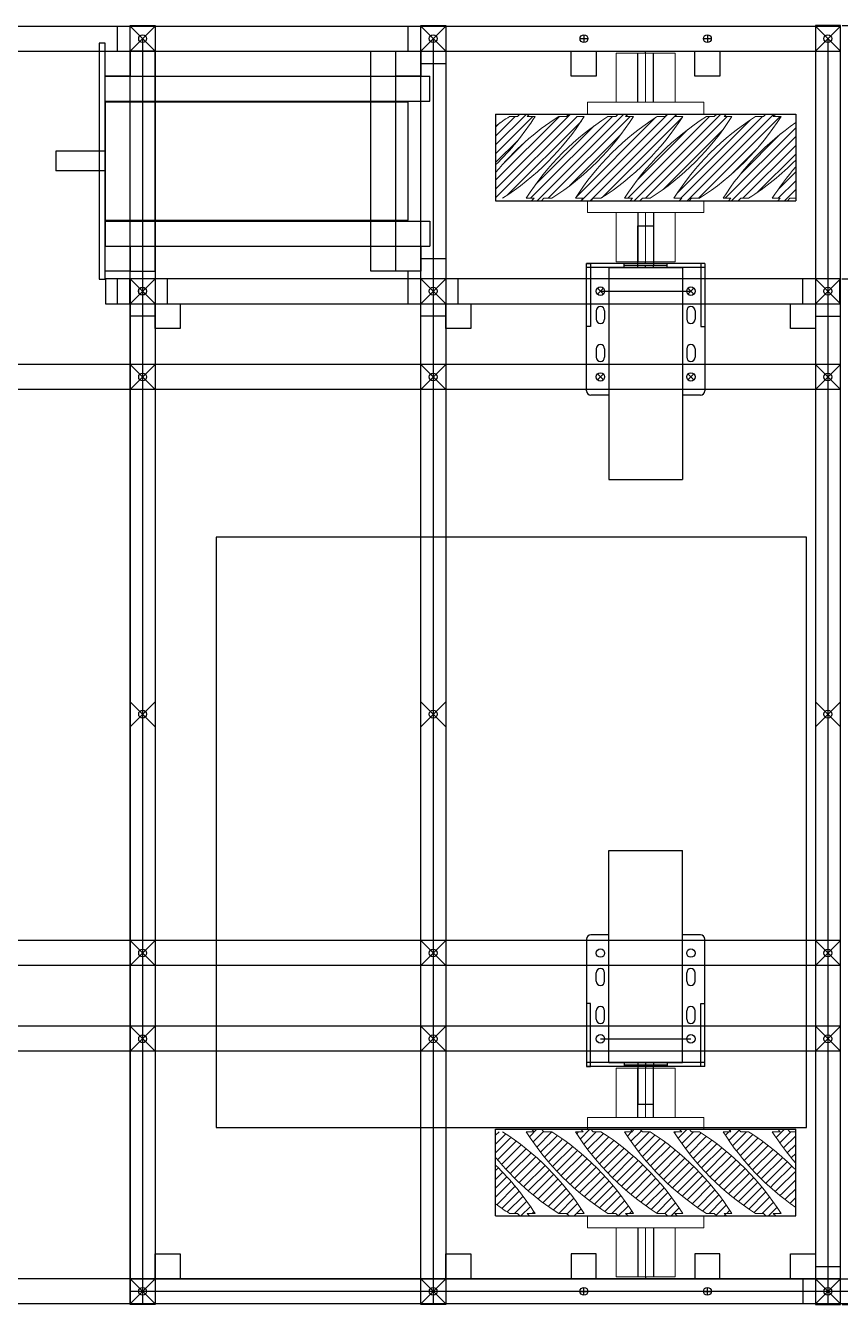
# Model space of a CAD drawing. Header units: millimetres. Extents: x -15418 to 43885, y -27590 to 23052.
# Drawn here: x 28879 to 29293, y -20755 to -20105 of the extents above; entities that cross this region are included whole.
import ezdxf

# ---------------------------------------------------------------- set-up
doc = ezdxf.new("R2010")
doc.units = ezdxf.units.MM
doc.header["$LTSCALE"] = 0.5
doc.layers.get('0').update_dxf_attribs({"lineweight": 5})
doc.layers.get('Defpoints').update_dxf_attribs({"color": 4})
for name, color, linetype in [('Layer1', 1, 'Continuous'), ('Layer2', 2, 'Continuous'), ('Layer3', 9, 'Continuous'), ('Layer4', 6, 'Continuous')]:
    doc.layers.add(name, color=color, linetype=linetype)
doc.layers.add('Layer5', color=51, linetype='Continuous', lineweight=5)
doc.dimstyles.new('ISO-25', dxfattribs={"dimtxt": 7, "dimasz": 3, "dimexe": 1, "dimexo": 1, "dimgap": 1, "dimtad": 1, "dimtoh": 1, "dimdec": 3, "dimdsep": 46, "dimtxsty": 'Standard', "dimcen": 2.5, "dimadec": 0, "dimazin": 0, "dimtfac": 1, "dimtdec": 3, "dimtmove": 0, "dimatfit": 3, "dimfxl": 1, "dimarcsym": 1})
pattern_1 = [(225, (54969.7947, -4340.5796), (2.24506403, -2.24506403), [])]
pattern_2 = [(225, (54969.7947, -4264.693), (2.24506403, -2.24506403), [])]

# ---------------------------------------------------------------- blocks, each defined once
blk = doc.blocks.new('*D391')
at = {"layer": 'Defpoints', "color": 0, "transparency": 16777216}
for p in [(29292.93, -20105.45), (29488.76, -20105.45), (29292.93, -20755.45)]:
    blk.add_point(p, dxfattribs=at)
at = {"layer": 'Layer2', "color": 0, "lineweight": -2, "transparency": 16777216}
for p, q in [((29293.93, -20105.45), (29489.76, -20105.45)), ((29488.76, -20752.45), (29488.76, -20108.45)), ((29293.93, -20755.45), (29489.76, -20755.45))]:
    blk.add_line(p, q, dxfattribs=at)
at = {"layer": 'Layer2', "color": 0, "transparency": 16777216}
for points in [[(29488.26, -20108.45), (29489.26, -20108.45), (29488.76, -20105.45)], [(29488.26, -20752.45), (29489.26, -20752.45), (29488.76, -20755.45)]]:
    blk.add_solid(points, dxfattribs=at)
at = {"layer": 'Layer2', "color": 0, "transparency": 16777216, "insert": (29484.26, -20430.45), "char_height": 7, "attachment_point": 5, "rotation": 90}
blk.add_mtext('650', dxfattribs=at)
blk = doc.blocks.new('*D392')
at = {"layer": 'Defpoints', "color": 0, "transparency": 16777216}
for p in [(29292.69, -20234.1), (29292.93, -20755.45), (29390.52, -20755.45)]:
    blk.add_point(p, dxfattribs=at)
at = {"layer": 'Layer2', "color": 0, "lineweight": -2, "transparency": 16777216}
for p, q in [((29293.69, -20234.1), (29391.52, -20234.1)), ((29390.52, -20237.1), (29390.52, -20752.45)), ((29293.93, -20755.45), (29391.52, -20755.45))]:
    blk.add_line(p, q, dxfattribs=at)
at = {"layer": 'Layer2', "color": 0, "transparency": 16777216}
for points in [[(29390.02, -20237.1), (29391.02, -20237.1), (29390.52, -20234.1)], [(29390.02, -20752.45), (29391.02, -20752.45), (29390.52, -20755.45)]]:
    blk.add_solid(points, dxfattribs=at)
at = {"layer": 'Layer2', "color": 0, "transparency": 16777216, "insert": (29386.02, -20494.78), "char_height": 7, "attachment_point": 5, "rotation": 90}
blk.add_mtext('521.35', dxfattribs=at)

msp = doc.modelspace()

# ---------------------------------------------------------------- hatches: boundary and pattern name
at = {"layer": 'Layer5', "transparency": 33554661}
h = msp.add_hatch(dxfattribs=at)
h.set_pattern_fill('ANSI31', color=256, angle=180)
h.set_pattern_definition(pattern_1)
edge = h.paths.add_edge_path()
edge.add_line((29160.1019, -20150.4527), (29155.1019, -20150.4527))
edge.add_line((29155.1019, -20150.4527), (29153.8619, -20151.6927))
edge.add_line((29153.8619, -20151.6927), (29149.8619, -20151.6927))
edge.add_arc((29223.0733, -20266.4241), 136.1, 122.5424058, 140.6485407)
edge.add_line((29117.8312, -20180.1264), (29117.8312, -20193.2127))
edge.add_line((29117.8312, -20193.2127), (29121.3419, -20193.2127))
edge.add_arc((29047.8735, -20078.2242), 136.455, -57.4246642, -32.5753358)
edge.add_line((29162.8619, -20151.6927), (29158.8619, -20151.6927))
edge.add_line((29158.8619, -20151.6927), (29160.1019, -20150.4527))
edge = h.paths.add_edge_path()
edge.add_line((29135.1019, -20150.4527), (29130.1019, -20150.4527))
edge.add_line((29130.1019, -20150.4527), (29128.8619, -20151.6927))
edge.add_line((29128.8619, -20151.6927), (29124.8619, -20151.6927))
edge.add_arc((29198.0733, -20266.4241), 136.1, 122.5424058, 126.1273887)
edge.add_line((29117.8312, -20156.4951), (29117.8312, -20176.2191))
edge.add_arc((29022.8735, -20078.2242), 136.455, -45.9017964, -32.5753358)
edge.add_line((29137.8619, -20151.6927), (29133.8619, -20151.6927))
edge.add_line((29133.8619, -20151.6927), (29135.1019, -20150.4527))
h = msp.add_hatch(dxfattribs=at)
h.set_pattern_fill('ANSI31', color=256, angle=180)
h.set_pattern_definition(pattern_1)
h.paths.add_polyline_path([(29270.2312, -20177.2799, 0.03656583), (29258.3419, -20193.2127), (29262.3419, -20193.2127), (29261.1019, -20194.4527), (29266.1019, -20194.4527), (29267.3419, -20193.2127), (29270.2312, -20193.2127)], flags=17)
edge = h.paths.add_edge_path()
edge.add_line((29136.1019, -20194.4527), (29141.1019, -20194.4527))
edge.add_line((29141.1019, -20194.4527), (29142.3419, -20193.2127))
edge.add_line((29142.3419, -20193.2127), (29146.3419, -20193.2127))
edge.add_arc((29072.8735, -20078.2242), 136.455, -57.4246642, -32.5753358)
edge.add_line((29187.8619, -20151.6927), (29183.8619, -20151.6927))
edge.add_line((29183.8619, -20151.6927), (29185.1019, -20150.4527))
edge.add_line((29185.1019, -20150.4527), (29180.1019, -20150.4527))
edge.add_line((29180.1019, -20150.4527), (29178.8619, -20151.6927))
edge.add_line((29178.8619, -20151.6927), (29174.8619, -20151.6927))
edge.add_arc((29248.0733, -20266.4241), 136.1, 122.5424058, 147.4575942)
edge.add_line((29133.3419, -20193.2127), (29137.3419, -20193.2127))
edge.add_line((29137.3419, -20193.2127), (29136.1019, -20194.4527))
edge = h.paths.add_edge_path()
edge.add_line((29211.1019, -20194.4527), (29216.1019, -20194.4527))
edge.add_line((29216.1019, -20194.4527), (29217.3419, -20193.2127))
edge.add_line((29217.3419, -20193.2127), (29221.3419, -20193.2127))
edge.add_arc((29147.8735, -20078.2242), 136.455, -57.4246642, -32.5753358)
edge.add_line((29262.8619, -20151.6927), (29258.8619, -20151.6927))
edge.add_line((29258.8619, -20151.6927), (29260.1019, -20150.4527))
edge.add_line((29260.1019, -20150.4527), (29255.1019, -20150.4527))
edge.add_line((29255.1019, -20150.4527), (29253.8619, -20151.6927))
edge.add_line((29253.8619, -20151.6927), (29249.8619, -20151.6927))
edge.add_arc((29323.0733, -20266.4241), 136.1, 122.5424058, 147.4575942)
edge.add_line((29208.3419, -20193.2127), (29212.3419, -20193.2127))
edge.add_line((29212.3419, -20193.2127), (29211.1019, -20194.4527))
edge = h.paths.add_edge_path()
edge.add_line((29236.1019, -20194.4527), (29241.1019, -20194.4527))
edge.add_line((29241.1019, -20194.4527), (29242.3419, -20193.2127))
edge.add_line((29242.3419, -20193.2127), (29246.3419, -20193.2127))
edge.add_arc((29172.8735, -20078.2242), 136.455, -57.4246642, -44.481355)
edge.add_line((29270.2312, -20173.8351), (29270.2312, -20154.7827))
edge.add_arc((29348.0733, -20266.4241), 136.1, 124.8862079, 147.4575942)
edge.add_line((29233.3419, -20193.2127), (29237.3419, -20193.2127))
edge.add_line((29237.3419, -20193.2127), (29236.1019, -20194.4527))
h = msp.add_hatch(dxfattribs=at)
h.set_pattern_fill('ANSI31', color=256, angle=180)
h.set_pattern_definition(pattern_1)
edge = h.paths.add_edge_path()
edge.add_line((29161.1019, -20194.4527), (29166.1019, -20194.4527))
edge.add_line((29166.1019, -20194.4527), (29167.3419, -20193.2127))
edge.add_line((29167.3419, -20193.2127), (29171.3419, -20193.2127))
edge.add_arc((29097.8735, -20078.2242), 136.455, -57.4246642, -32.5753358)
edge.add_line((29212.8619, -20151.6927), (29208.8619, -20151.6927))
edge.add_line((29208.8619, -20151.6927), (29210.1019, -20150.4527))
edge.add_line((29210.1019, -20150.4527), (29205.1019, -20150.4527))
edge.add_line((29205.1019, -20150.4527), (29203.8619, -20151.6927))
edge.add_line((29203.8619, -20151.6927), (29199.8619, -20151.6927))
edge.add_arc((29273.0733, -20266.4241), 136.1, 122.5424058, 147.4575942)
edge.add_line((29158.3419, -20193.2127), (29162.3419, -20193.2127))
edge.add_line((29162.3419, -20193.2127), (29161.1019, -20194.4527))
edge = h.paths.add_edge_path()
edge.add_line((29186.1019, -20194.4527), (29191.1019, -20194.4527))
edge.add_line((29191.1019, -20194.4527), (29192.3419, -20193.2127))
edge.add_line((29192.3419, -20193.2127), (29196.3419, -20193.2127))
edge.add_arc((29122.8735, -20078.2242), 136.455, -57.4246642, -32.5753358)
edge.add_line((29237.8619, -20151.6927), (29233.8619, -20151.6927))
edge.add_line((29233.8619, -20151.6927), (29235.1019, -20150.4527))
edge.add_line((29235.1019, -20150.4527), (29230.1019, -20150.4527))
edge.add_line((29230.1019, -20150.4527), (29228.8619, -20151.6927))
edge.add_line((29228.8619, -20151.6927), (29224.8619, -20151.6927))
edge.add_arc((29298.0733, -20266.4241), 136.1, 122.5424058, 147.4575942)
edge.add_line((29183.3419, -20193.2127), (29187.3419, -20193.2127))
edge.add_line((29187.3419, -20193.2127), (29186.1019, -20194.4527))
h = msp.add_hatch(dxfattribs=at)
h.set_pattern_fill('ANSI31', color=256, angle=180)
h.set_pattern_definition(pattern_2)
edge = h.paths.add_edge_path()
edge.add_line((29160.1019, -20710.4527), (29155.1019, -20710.4527))
edge.add_line((29155.1019, -20710.4527), (29153.8619, -20709.2127))
edge.add_line((29153.8619, -20709.2127), (29149.8619, -20709.2127))
edge.add_arc((29223.0733, -20594.4813), 136.1, 219.3514593, 237.4575942, ccw=False)
edge.add_line((29117.8312, -20680.779), (29117.8312, -20667.6927))
edge.add_line((29117.8312, -20667.6927), (29121.3419, -20667.6927))
edge.add_arc((29047.8735, -20782.6812), 136.455, 392.5753358, 417.4246642, ccw=False)
edge.add_line((29162.8619, -20709.2127), (29158.8619, -20709.2127))
edge.add_line((29158.8619, -20709.2127), (29160.1019, -20710.4527))
edge = h.paths.add_edge_path()
edge.add_line((29135.1019, -20710.4527), (29130.1019, -20710.4527))
edge.add_line((29130.1019, -20710.4527), (29128.8619, -20709.2127))
edge.add_line((29128.8619, -20709.2127), (29124.8619, -20709.2127))
edge.add_arc((29198.0733, -20594.4813), 136.1, 233.8726113, 237.4575942, ccw=False)
edge.add_line((29117.8312, -20704.4104), (29117.8312, -20684.6863))
edge.add_arc((29022.8735, -20782.6812), 136.455, 392.5753358, 405.9017964, ccw=False)
edge.add_line((29137.8619, -20709.2127), (29133.8619, -20709.2127))
edge.add_line((29133.8619, -20709.2127), (29135.1019, -20710.4527))
h = msp.add_hatch(dxfattribs=at)
h.set_pattern_fill('ANSI31', color=256, angle=180)
h.set_pattern_definition(pattern_2)
h.paths.add_polyline_path([(29270.2312, -20683.6255, -0.03656583), (29258.3419, -20667.6927), (29262.3419, -20667.6927), (29261.1019, -20666.4527), (29266.1019, -20666.4527), (29267.3419, -20667.6927), (29270.2312, -20667.6927)], flags=17)
edge = h.paths.add_edge_path()
edge.add_line((29136.1019, -20666.4527), (29141.1019, -20666.4527))
edge.add_line((29141.1019, -20666.4527), (29142.3419, -20667.6927))
edge.add_line((29142.3419, -20667.6927), (29146.3419, -20667.6927))
edge.add_arc((29072.8735, -20782.6812), 136.455, 392.5753358, 417.4246642, ccw=False)
edge.add_line((29187.8619, -20709.2127), (29183.8619, -20709.2127))
edge.add_line((29183.8619, -20709.2127), (29185.1019, -20710.4527))
edge.add_line((29185.1019, -20710.4527), (29180.1019, -20710.4527))
edge.add_line((29180.1019, -20710.4527), (29178.8619, -20709.2127))
edge.add_line((29178.8619, -20709.2127), (29174.8619, -20709.2127))
edge.add_arc((29248.0733, -20594.4813), 136.1, 212.5424058, 237.4575942, ccw=False)
edge.add_line((29133.3419, -20667.6927), (29137.3419, -20667.6927))
edge.add_line((29137.3419, -20667.6927), (29136.1019, -20666.4527))
edge = h.paths.add_edge_path()
edge.add_line((29211.1019, -20666.4527), (29216.1019, -20666.4527))
edge.add_line((29216.1019, -20666.4527), (29217.3419, -20667.6927))
edge.add_line((29217.3419, -20667.6927), (29221.3419, -20667.6927))
edge.add_arc((29147.8735, -20782.6812), 136.455, 392.5753358, 417.4246642, ccw=False)
edge.add_line((29262.8619, -20709.2127), (29258.8619, -20709.2127))
edge.add_line((29258.8619, -20709.2127), (29260.1019, -20710.4527))
edge.add_line((29260.1019, -20710.4527), (29255.1019, -20710.4527))
edge.add_line((29255.1019, -20710.4527), (29253.8619, -20709.2127))
edge.add_line((29253.8619, -20709.2127), (29249.8619, -20709.2127))
edge.add_arc((29323.0733, -20594.4813), 136.1, 212.5424058, 237.4575942, ccw=False)
edge.add_line((29208.3419, -20667.6927), (29212.3419, -20667.6927))
edge.add_line((29212.3419, -20667.6927), (29211.1019, -20666.4527))
edge = h.paths.add_edge_path()
edge.add_line((29236.1019, -20666.4527), (29241.1019, -20666.4527))
edge.add_line((29241.1019, -20666.4527), (29242.3419, -20667.6927))
edge.add_line((29242.3419, -20667.6927), (29246.3419, -20667.6927))
edge.add_arc((29172.8735, -20782.6812), 136.455, 404.481355, 417.4246642, ccw=False)
edge.add_line((29270.2312, -20687.0703), (29270.2312, -20706.1227))
edge.add_arc((29348.0733, -20594.4813), 136.1, 212.5424058, 235.1137921, ccw=False)
edge.add_line((29233.3419, -20667.6927), (29237.3419, -20667.6927))
edge.add_line((29237.3419, -20667.6927), (29236.1019, -20666.4527))
h = msp.add_hatch(dxfattribs=at)
h.set_pattern_fill('ANSI31', color=256, angle=180)
h.set_pattern_definition(pattern_2)
edge = h.paths.add_edge_path()
edge.add_line((29161.1019, -20666.4527), (29166.1019, -20666.4527))
edge.add_line((29166.1019, -20666.4527), (29167.3419, -20667.6927))
edge.add_line((29167.3419, -20667.6927), (29171.3419, -20667.6927))
edge.add_arc((29097.8735, -20782.6812), 136.455, 392.5753358, 417.4246642, ccw=False)
edge.add_line((29212.8619, -20709.2127), (29208.8619, -20709.2127))
edge.add_line((29208.8619, -20709.2127), (29210.1019, -20710.4527))
edge.add_line((29210.1019, -20710.4527), (29205.1019, -20710.4527))
edge.add_line((29205.1019, -20710.4527), (29203.8619, -20709.2127))
edge.add_line((29203.8619, -20709.2127), (29199.8619, -20709.2127))
edge.add_arc((29273.0733, -20594.4813), 136.1, 212.5424058, 237.4575942, ccw=False)
edge.add_line((29158.3419, -20667.6927), (29162.3419, -20667.6927))
edge.add_line((29162.3419, -20667.6927), (29161.1019, -20666.4527))
edge = h.paths.add_edge_path()
edge.add_line((29186.1019, -20666.4527), (29191.1019, -20666.4527))
edge.add_line((29191.1019, -20666.4527), (29192.3419, -20667.6927))
edge.add_line((29192.3419, -20667.6927), (29196.3419, -20667.6927))
edge.add_arc((29122.8735, -20782.6812), 136.455, 392.5753358, 417.4246642, ccw=False)
edge.add_line((29237.8619, -20709.2127), (29233.8619, -20709.2127))
edge.add_line((29233.8619, -20709.2127), (29235.1019, -20710.4527))
edge.add_line((29235.1019, -20710.4527), (29230.1019, -20710.4527))
edge.add_line((29230.1019, -20710.4527), (29228.8619, -20709.2127))
edge.add_line((29228.8619, -20709.2127), (29224.8619, -20709.2127))
edge.add_arc((29298.0733, -20594.4813), 136.1, 212.5424058, 237.4575942, ccw=False)
edge.add_line((29183.3419, -20667.6927), (29187.3419, -20667.6927))
edge.add_line((29187.3419, -20667.6927), (29186.1019, -20666.4527))

# ---------------------------------------------------------------- linework, layer by layer
at = {"transparency": 33554661}
for p, q in [((29179.0312, -20119.4527), (29209.0312, -20119.4527)), ((29179.0312, -20144.4527), (29179.0312, -20119.4527)), ((29194.0312, -20144.4527), (29194.0312, -20119.4527)), ((29209.0312, -20144.4527), (29209.0312, -20119.4527)), ((29164.5312, -20150.4527), (29164.5312, -20144.4527)), ((29164.5312, -20144.4527), (29223.5312, -20144.4527)), ((29223.5312, -20144.4527), (29223.5312, -20150.4527)), ((29223.5312, -20150.4527), (29164.5312, -20150.4527)), ((29164.5312, -20194.4527), (29223.5312, -20194.4527)), ((29164.5312, -20200.4527), (29164.5312, -20194.4527)), ((29223.5312, -20194.4527), (29223.5312, -20200.4527)), ((29223.5312, -20200.4527), (29164.5312, -20200.4527)), ((29179.0312, -20200.4527), (29179.0312, -20225.4527)), ((29194.0312, -20200.4527), (29194.0312, -20225.4527)), ((29209.0312, -20200.4527), (29209.0312, -20225.4527)), ((29209.0312, -20225.4527), (29179.0312, -20225.4527)), ((29209.0312, -20635.4527), (29179.0312, -20635.4527)), ((29179.0312, -20660.4527), (29179.0312, -20635.4527)), ((29194.0312, -20660.4527), (29194.0312, -20635.4527)), ((29209.0312, -20660.4527), (29209.0312, -20635.4527)), ((29223.5312, -20660.4527), (29164.5312, -20660.4527)), ((29164.5312, -20660.4527), (29164.5312, -20666.4527)), ((29223.5312, -20666.4527), (29223.5312, -20660.4527)), ((29164.5312, -20666.4527), (29223.5312, -20666.4527)), ((29223.5312, -20710.4527), (29164.5312, -20710.4527)), ((29164.5312, -20710.4527), (29164.5312, -20716.4527)), ((29223.5312, -20716.4527), (29223.5312, -20710.4527)), ((29164.5312, -20716.4527), (29223.5312, -20716.4527)), ((29179.0312, -20716.4527), (29179.0312, -20741.4527)), ((29194.0312, -20716.4527), (29194.0312, -20741.4527)), ((29209.0312, -20716.4527), (29209.0312, -20741.4527)), ((29179.0312, -20741.4527), (29209.0312, -20741.4527))]:
    msp.add_line(p, q, dxfattribs=at)
at = {"layer": 'Defpoints', "transparency": 33554661}
for p, q in [((29164.0312, -20291.1627), (29164.0312, -20226.4527)), ((29224.0312, -20226.4527), (29164.0312, -20226.4527)), ((29164.0312, -20226.4527), (29166.0312, -20226.4527)), ((29166.0312, -20226.4527), (29166.0312, -20258.4527)), ((29183.0312, -20228.4527), (29183.0312, -20226.4527)), ((29205.0312, -20228.4527), (29205.0312, -20226.4527)), ((29224.0312, -20226.4527), (29222.0312, -20226.4527)), ((29222.0312, -20226.4527), (29222.0312, -20258.4527)), ((29224.0312, -20226.4527), (29224.0312, -20291.1627)), ((29224.0312, -20228.4527), (29164.0312, -20228.4527)), ((29168.8812, -20250.4527), (29168.8812, -20254.7527)), ((29173.1812, -20250.4527), (29173.1812, -20254.7527)), ((29214.8812, -20250.4527), (29214.8812, -20254.7527)), ((29219.1812, -20250.4527), (29219.1812, -20254.7527)), ((29166.0312, -20258.4527), (29164.0312, -20258.4527)), ((29222.0312, -20258.4527), (29224.0312, -20258.4527)), ((29168.8812, -20269.7527), (29168.8812, -20274.0527)), ((29173.1812, -20269.7527), (29173.1812, -20274.0527)), ((29214.8812, -20269.7527), (29214.8812, -20274.0527)), ((29219.1812, -20269.7527), (29219.1812, -20274.0527)), ((29175.3812, -20293.3127), (29166.1812, -20293.3127)), ((29221.8812, -20293.3127), (29212.6812, -20293.3127)), ((29164.0312, -20569.7427), (29164.0312, -20634.4527)), ((29175.3812, -20567.5927), (29166.1812, -20567.5927)), ((29221.8812, -20567.5927), (29212.6812, -20567.5927)), ((29224.0312, -20634.4527), (29224.0312, -20569.7427)), ((29168.8812, -20591.1527), (29168.8812, -20586.8527)), ((29173.1812, -20591.1527), (29173.1812, -20586.8527)), ((29214.8812, -20591.1527), (29214.8812, -20586.8527)), ((29219.1812, -20591.1527), (29219.1812, -20586.8527)), ((29166.0312, -20602.4527), (29164.0312, -20602.4527)), ((29166.0312, -20634.4527), (29166.0312, -20602.4527)), ((29222.0312, -20634.4527), (29222.0312, -20602.4527)), ((29222.0312, -20602.4527), (29224.0312, -20602.4527)), ((29168.8812, -20610.4527), (29168.8812, -20606.1527)), ((29173.1812, -20610.4527), (29173.1812, -20606.1527)), ((29214.8812, -20610.4527), (29214.8812, -20606.1527)), ((29219.1812, -20610.4527), (29219.1812, -20606.1527)), ((29224.0312, -20632.4527), (29164.0312, -20632.4527)), ((29224.0312, -20634.4527), (29164.0312, -20634.4527)), ((29164.0312, -20634.4527), (29166.0312, -20634.4527)), ((29183.0312, -20632.4527), (29183.0312, -20634.4527)), ((29205.0312, -20632.4527), (29205.0312, -20634.4527)), ((29224.0312, -20634.4527), (29222.0312, -20634.4527))]:
    msp.add_line(p, q, dxfattribs=at)
for centre in [(29171.0312, -20240.4527), (29171.0312, -20240.4527), (29217.0312, -20240.4527), (29217.0312, -20240.4527), (29171.0312, -20284.0527), (29171.0312, -20284.0527), (29217.0312, -20284.0527), (29217.0312, -20284.0527), (29171.0312, -20576.8527), (29171.0312, -20576.8527), (29217.0312, -20576.8527), (29217.0312, -20576.8527), (29171.0312, -20620.4527), (29171.0312, -20620.4527), (29217.0312, -20620.4527), (29217.0312, -20620.4527)]:
    msp.add_circle(centre, 2.15, dxfattribs=at)
for centre, start, end in [((29171.0312, -20250.4527), 0, 180), ((29217.0312, -20250.4527), 0, 180), ((29171.0312, -20254.7527), 180, 0), ((29217.0312, -20254.7527), 180, 0), ((29171.0312, -20269.7527), 0, 180), ((29217.0312, -20269.7527), 0, 180), ((29171.0312, -20274.0527), 180, 0), ((29217.0312, -20274.0527), 180, 0), ((29166.1812, -20291.1627), 180, 270), ((29221.8812, -20291.1627), 270, 0), ((29166.1812, -20569.7427), 90, 180), ((29221.8812, -20569.7427), 0, 90), ((29171.0312, -20586.8527), 0, 180), ((29217.0312, -20586.8527), 0, 180), ((29171.0312, -20591.1527), 180, 0), ((29217.0312, -20591.1527), 180, 0), ((29171.0312, -20606.1527), 0, 180), ((29217.0312, -20606.1527), 0, 180), ((29171.0312, -20610.4527), 180, 0), ((29217.0312, -20610.4527), 180, 0)]:
    msp.add_arc(centre, 2.15, start, end, dxfattribs=at)
at = {"layer": 'Layer1', "transparency": 33554661}
for p, q in [((28919.4435, -20114.3527), (28916.4435, -20114.3527)), ((28916.4435, -20114.3527), (28916.4435, -20234.3527)), ((28919.4435, -20234.3527), (28919.4435, -20114.3527)), ((28919.4435, -20131.1527), (28919.4435, -20118.4527)), ((28919.4435, -20118.4527), (28932.1435, -20118.4527)), ((28932.1435, -20118.4527), (28932.1435, -20131.1527)), ((29067.0435, -20131.1527), (29067.0435, -20118.4527)), ((29079.7435, -20118.4527), (29079.7435, -20131.1527)), ((28932.1435, -20131.1527), (28919.4435, -20131.1527)), ((29079.7435, -20131.1527), (29067.0435, -20131.1527)), ((29190.0312, -20227.1527), (29190.0312, -20207.1527)), ((29190.0312, -20207.1527), (29198.0312, -20207.1527)), ((29198.0312, -20207.1527), (29198.0312, -20227.1527)), ((28919.4435, -20230.2527), (28919.4435, -20217.5527)), ((28919.4435, -20217.5527), (28932.1435, -20217.5527)), ((28932.1435, -20217.5527), (28932.1435, -20230.2527)), ((29067.0435, -20230.2527), (29067.0435, -20217.5527)), ((29067.0435, -20217.5527), (29079.7435, -20217.5527)), ((29079.7435, -20217.5527), (29079.7435, -20230.2527)), ((29183.0312, -20228.4527), (29183.0312, -20227.1527)), ((29183.0312, -20227.1527), (29205.0312, -20227.1527)), ((29190.0312, -20228.4527), (29190.0312, -20227.1527)), ((29194.0312, -20228.4527), (29194.0312, -20227.1527)), ((29198.0312, -20228.4527), (29198.0312, -20227.1527)), ((29205.0312, -20228.4527), (29205.0312, -20227.1527)), ((28916.4435, -20234.3527), (28919.4435, -20234.3527)), ((28932.1435, -20230.2527), (28919.4435, -20230.2527)), ((28932.1435, -20234.1027), (28932.1435, -20755.4527)), ((28938.4935, -20234.1027), (28938.4935, -20755.4527)), ((28944.8435, -20234.1027), (28944.8435, -20755.4527)), ((29079.7435, -20230.2527), (29067.0435, -20230.2527)), ((29175.3812, -20228.4527), (29212.6812, -20228.4527)), ((29175.3812, -20228.4527), (29175.3812, -20336.2527)), ((29212.6812, -20228.4527), (29212.6812, -20336.2527)), ((29171.0312, -20240.4527), (29217.0312, -20240.4527)), ((29175.3812, -20336.2527), (29212.6812, -20336.2527)), ((28975.7935, -20365.4527), (28975.7935, -20665.4527)), ((29275.7935, -20365.4527), (28975.7935, -20365.4527)), ((29275.7935, -20665.4527), (29275.7935, -20365.4527)), ((29175.3812, -20524.6527), (29212.6812, -20524.6527)), ((29175.3812, -20632.4527), (29175.3812, -20524.6527)), ((29212.6812, -20632.4527), (29212.6812, -20524.6527)), ((29171.0312, -20620.4527), (29217.0312, -20620.4527)), ((29175.3812, -20632.4527), (29212.6812, -20632.4527)), ((29183.0312, -20632.4527), (29183.0312, -20633.7527)), ((29183.0312, -20633.7527), (29205.0312, -20633.7527)), ((29190.0312, -20632.4527), (29190.0312, -20633.7527)), ((29190.0312, -20633.7527), (29190.0312, -20653.7527)), ((29194.0312, -20632.4527), (29194.0312, -20633.7527)), ((29198.0312, -20632.4527), (29198.0312, -20633.7527)), ((29198.0312, -20653.7527), (29198.0312, -20633.7527)), ((29205.0312, -20632.4527), (29205.0312, -20633.7527)), ((29190.0312, -20653.7527), (29198.0312, -20653.7527)), ((28975.7935, -20665.4527), (29275.7935, -20665.4527)), ((28932.1435, -20742.4527), (29482.1435, -20742.4527)), ((29482.1435, -20748.8027), (28932.1435, -20748.8027)), ((29482.1435, -20755.1527), (28932.1435, -20755.1527))]:
    msp.add_line(p, q, dxfattribs=at)
at = {"layer": 'Layer2', "transparency": 33554661}
for p, q in [((28492.9312, -20105.7527), (29292.9312, -20105.7527)), ((28925.7935, -20118.4527), (28925.7935, -20105.7527)), ((28932.1435, -20755.4527), (28932.1435, -20105.4527)), ((28932.1435, -20105.4527), (28944.8435, -20105.4527)), ((28944.8435, -20105.4527), (28944.8435, -20755.4527)), ((29073.3935, -20118.4527), (29073.3935, -20105.7527)), ((29079.7435, -20105.4527), (29092.4435, -20105.4527)), ((29079.7435, -20755.4527), (29079.7435, -20105.4527)), ((29092.4435, -20105.4527), (29092.4435, -20755.4527)), ((29162.6812, -20110.1027), (29162.6812, -20114.1027)), ((29225.3812, -20110.1027), (29225.3812, -20114.1027)), ((29280.2312, -20105.4527), (29280.2312, -20755.4527)), ((29292.9312, -20105.4527), (29280.2312, -20105.4527)), ((29292.9312, -20755.4527), (29292.9312, -20105.4527)), ((28938.4935, -20112.1027), (28938.4935, -20755.4527)), ((29086.0935, -20112.1027), (29086.0935, -20755.4527)), ((29160.6812, -20112.1027), (29164.6812, -20112.1027)), ((29223.3812, -20112.1027), (29227.3812, -20112.1027)), ((29286.5812, -20112.1027), (29286.5812, -20755.4527)), ((28492.9312, -20118.4527), (29292.9312, -20118.4527)), ((29067.0435, -20118.4527), (29079.7435, -20118.4527)), ((29156.2572, -20131.1527), (29156.2572, -20118.4527)), ((29156.2572, -20118.4527), (29168.9572, -20118.4527)), ((29156.2572, -20131.1527), (29156.2572, -20118.4527)), ((29156.2572, -20118.4527), (29168.9572, -20118.4527)), ((29168.9572, -20118.4527), (29168.9572, -20131.1527)), ((29168.9572, -20118.4527), (29168.9572, -20131.1527)), ((29190.0312, -20144.4527), (29190.0312, -20119.4527)), ((29198.0312, -20144.4527), (29198.0312, -20119.4527)), ((29219.0312, -20131.1527), (29219.0312, -20118.4527)), ((29219.0312, -20118.4527), (29231.7312, -20118.4527)), ((29219.0312, -20131.1527), (29219.0312, -20118.4527)), ((29219.0312, -20118.4527), (29231.7312, -20118.4527)), ((29231.7312, -20118.4527), (29231.7312, -20131.1527)), ((29231.7312, -20118.4527), (29231.7312, -20131.1527)), ((29079.7435, -20124.8027), (29092.4435, -20124.8027)), ((29168.9572, -20131.1527), (29156.2572, -20131.1527)), ((29168.9572, -20131.1527), (29156.2572, -20131.1527)), ((29231.7312, -20131.1527), (29219.0312, -20131.1527)), ((29231.7312, -20131.1527), (29219.0312, -20131.1527)), ((28919.4435, -20144.3527), (28919.4435, -20204.3527)), ((29073.4435, -20144.3527), (28919.4435, -20144.3527)), ((29073.4435, -20204.3527), (29073.4435, -20144.3527)), ((28919.4435, -20169.3527), (28894.4435, -20169.3527)), ((28894.4435, -20169.3527), (28894.4435, -20179.3527)), ((28919.4435, -20179.3527), (28894.4435, -20179.3527)), ((29190.0312, -20200.4527), (29190.0312, -20225.4527)), ((29198.0312, -20200.4527), (29198.0312, -20225.4527)), ((28919.4435, -20204.3527), (29073.4435, -20204.3527)), ((29079.7435, -20223.9027), (29092.4435, -20223.9027)), ((28919.6873, -20234.1027), (28919.6873, -20246.8027)), ((29292.6873, -20234.1027), (28919.6873, -20234.1027)), ((28925.7935, -20246.8027), (28925.7935, -20234.1027)), ((28931.9873, -20246.8027), (28931.9873, -20234.1027)), ((28951.1935, -20246.8027), (28951.1935, -20234.1027)), ((29073.3935, -20246.8027), (29073.3935, -20230.2527)), ((29098.7935, -20246.8027), (29098.7935, -20234.1027)), ((29273.8812, -20246.8027), (29273.8812, -20234.1027)), ((29292.6873, -20246.8027), (29292.6873, -20234.1027)), ((29292.9312, -20246.8027), (29292.9312, -20234.1027)), ((28919.6873, -20246.8027), (29292.6873, -20246.8027)), ((28944.8435, -20259.5027), (28944.8435, -20246.8027)), ((28944.8435, -20246.8027), (28957.5435, -20246.8027)), ((28944.8435, -20259.5027), (28944.8435, -20246.8027)), ((28944.8435, -20246.8027), (28957.5435, -20246.8027)), ((28957.5435, -20246.8027), (28957.5435, -20259.5027)), ((28957.5435, -20246.8027), (28957.5435, -20259.5027)), ((29092.4435, -20259.5027), (29092.4435, -20246.8027)), ((29092.4435, -20246.8027), (29105.1435, -20246.8027)), ((29092.4435, -20259.5027), (29092.4435, -20246.8027)), ((29092.4435, -20246.8027), (29105.1435, -20246.8027)), ((29105.1435, -20246.8027), (29105.1435, -20259.5027)), ((29105.1435, -20246.8027), (29105.1435, -20259.5027)), ((29267.5312, -20259.5027), (29267.5312, -20246.8027)), ((29267.5312, -20246.8027), (29280.2312, -20246.8027)), ((29267.5312, -20259.5027), (29267.5312, -20246.8027)), ((29267.5312, -20246.8027), (29280.2312, -20246.8027)), ((29280.2312, -20246.8027), (29280.2312, -20259.5027)), ((29280.2312, -20246.8027), (29280.2312, -20259.5027)), ((28944.8935, -20253.1527), (28932.1435, -20253.1527)), ((29092.4435, -20253.1527), (29079.7435, -20253.1527)), ((29280.2312, -20253.1527), (29292.9312, -20253.1527)), ((28957.5435, -20259.5027), (28944.8435, -20259.5027)), ((28957.5435, -20259.5027), (28944.8435, -20259.5027)), ((29105.1435, -20259.5027), (29092.4435, -20259.5027)), ((29105.1435, -20259.5027), (29092.4435, -20259.5027)), ((29280.2312, -20259.5027), (29267.5312, -20259.5027)), ((29280.2312, -20259.5027), (29267.5312, -20259.5027)), ((29292.9312, -20277.7027), (28492.9312, -20277.7027)), ((29292.9312, -20290.4027), (28492.9312, -20290.4027)), ((29292.9312, -20570.5027), (28492.9312, -20570.5027)), ((29292.9312, -20583.2027), (28492.9312, -20583.2027)), ((29280.2312, -20601.4027), (29280.2312, -20614.1027)), ((29280.2312, -20601.4027), (29280.2312, -20614.1027)), ((29292.9312, -20614.1027), (28492.9312, -20614.1027)), ((28951.2935, -20614.1027), (28938.5935, -20614.1027)), ((28951.2935, -20614.1027), (28938.5935, -20614.1027)), ((29280.2312, -20614.1027), (29267.5312, -20614.1027)), ((29280.2312, -20614.1027), (29267.5312, -20614.1027)), ((29292.9312, -20626.8027), (28492.9312, -20626.8027)), ((29190.0312, -20660.4527), (29190.0312, -20635.4527)), ((29198.0312, -20660.4527), (29198.0312, -20635.4527)), ((29190.0312, -20716.4527), (29190.0312, -20741.4527)), ((29198.0312, -20716.4527), (29198.0312, -20741.4527)), ((28944.8435, -20742.4527), (28944.8435, -20729.7527)), ((28944.8435, -20729.7527), (28957.5435, -20729.7527)), ((28944.8435, -20742.4527), (28944.8435, -20729.7527)), ((28944.8435, -20729.7527), (28957.5435, -20729.7527)), ((28957.5435, -20729.7527), (28957.5435, -20742.4527)), ((28957.5435, -20729.7527), (28957.5435, -20742.4527)), ((29092.4435, -20742.4527), (29092.4435, -20729.7527)), ((29092.4435, -20729.7527), (29105.1435, -20729.7527)), ((29092.4435, -20742.4527), (29092.4435, -20729.7527)), ((29092.4435, -20729.7527), (29105.1435, -20729.7527)), ((29105.1435, -20729.7527), (29105.1435, -20742.4527)), ((29105.1435, -20729.7527), (29105.1435, -20742.4527)), ((29168.9572, -20729.7527), (29156.2572, -20729.7527)), ((29156.2572, -20729.7527), (29156.2572, -20742.4527)), ((29168.9572, -20729.7527), (29156.2572, -20729.7527)), ((29156.2572, -20729.7527), (29156.2572, -20742.4527)), ((29168.9572, -20742.4527), (29168.9572, -20729.7527)), ((29168.9572, -20742.4527), (29168.9572, -20729.7527)), ((29231.7312, -20729.7527), (29219.0312, -20729.7527)), ((29219.0312, -20729.7527), (29219.0312, -20742.4527)), ((29231.7312, -20729.7527), (29219.0312, -20729.7527)), ((29219.0312, -20729.7527), (29219.0312, -20742.4527)), ((29231.7312, -20742.4527), (29231.7312, -20729.7527)), ((29231.7312, -20742.4527), (29231.7312, -20729.7527)), ((29267.5312, -20742.4527), (29267.5312, -20729.7527)), ((29267.5312, -20729.7527), (29280.2312, -20729.7527)), ((29267.5312, -20742.4527), (29267.5312, -20729.7527)), ((29267.5312, -20729.7527), (29280.2312, -20729.7527)), ((29280.2312, -20729.7527), (29280.2312, -20742.4527)), ((29280.2312, -20729.7527), (29280.2312, -20742.4527)), ((29280.2312, -20736.1027), (29292.9312, -20736.1027)), ((29292.9312, -20742.4527), (28492.9312, -20742.4527)), ((28957.5435, -20742.4527), (28944.8435, -20742.4527)), ((28957.5435, -20742.4527), (28944.8435, -20742.4527)), ((29105.1435, -20742.4527), (29092.4435, -20742.4527)), ((29105.1435, -20742.4527), (29092.4435, -20742.4527)), ((29156.2572, -20742.4527), (29168.9572, -20742.4527)), ((29156.2572, -20742.4527), (29168.9572, -20742.4527)), ((29162.6812, -20750.8027), (29162.6812, -20746.8027)), ((29219.0312, -20742.4527), (29231.7312, -20742.4527)), ((29219.0312, -20742.4527), (29231.7312, -20742.4527)), ((29225.3812, -20750.8027), (29225.3812, -20746.8027)), ((29280.2312, -20742.4527), (29267.5312, -20742.4527)), ((29280.2312, -20742.4527), (29267.5312, -20742.4527)), ((29273.8812, -20742.4527), (29273.8812, -20755.1527)), ((29160.6812, -20748.8027), (29164.6812, -20748.8027)), ((29223.3812, -20748.8027), (29227.3812, -20748.8027)), ((29292.9312, -20755.1527), (28492.9312, -20755.1527)), ((28944.8435, -20755.4527), (28932.1435, -20755.4527)), ((29092.4435, -20755.4527), (29079.7435, -20755.4527)), ((29280.2312, -20755.4527), (29292.9312, -20755.4527)), ((29292.9312, -20755.4527), (29280.2312, -20755.4527))]:
    msp.add_line(p, q, dxfattribs=at)
for centre in [(29162.6812, -20112.1027), (29225.3812, -20112.1027), (29162.6812, -20748.8027), (29225.3812, -20748.8027)]:
    msp.add_circle(centre, 2, dxfattribs=at)
at = {"layer": 'Layer3', "transparency": 33554661}
for p, q in [((28932.1435, -20105.7527), (28944.8435, -20118.4527)), ((28932.1435, -20118.4527), (28944.8435, -20105.7527)), ((28932.1435, -20105.7527), (28944.8435, -20118.4527)), ((28932.1435, -20118.4527), (28944.8435, -20105.7527)), ((28932.1435, -20105.7527), (28944.8435, -20118.4527)), ((28932.1435, -20118.4527), (28944.8435, -20105.7527)), ((29079.7435, -20105.7527), (29092.4435, -20118.4527)), ((29079.7435, -20118.4527), (29092.4435, -20105.7527)), ((29079.7435, -20105.7527), (29092.4435, -20118.4527)), ((29079.7435, -20118.4527), (29092.4435, -20105.7527)), ((29079.7435, -20105.7527), (29092.4435, -20118.4527)), ((29079.7435, -20118.4527), (29092.4435, -20105.7527)), ((29292.9312, -20105.7527), (29280.2312, -20118.4527)), ((29292.9312, -20118.4527), (29280.2312, -20105.7527)), ((29194.0312, -20119.4527), (29194.0312, -20118.4527)), ((29117.8312, -20150.4527), (29270.2312, -20150.4527)), ((29117.8312, -20150.4527), (29117.8312, -20194.4527)), ((29270.2312, -20150.4527), (29270.2312, -20194.4527)), ((29117.8312, -20194.4527), (29270.2312, -20194.4527)), ((29194.0312, -20226.4527), (29194.0312, -20225.4527)), ((28932.1435, -20246.8027), (28944.8435, -20234.1027)), ((28932.1435, -20234.1027), (28944.8435, -20246.8027)), ((28932.1435, -20246.8027), (28944.8435, -20234.1027)), ((28932.1435, -20246.8027), (28944.8435, -20234.1027)), ((28932.1435, -20234.1027), (28944.8435, -20246.8027)), ((29079.7435, -20246.8027), (29092.4435, -20234.1027)), ((29079.7435, -20234.1027), (29092.4435, -20246.8027)), ((29079.7435, -20246.8027), (29092.4435, -20234.1027)), ((29079.7435, -20246.8027), (29092.4435, -20234.1027)), ((29079.7435, -20234.1027), (29092.4435, -20246.8027)), ((29292.9312, -20246.8027), (29280.2312, -20234.1027)), ((29292.9312, -20234.1027), (29280.2312, -20246.8027)), ((29169.5109, -20241.973), (29172.5515, -20238.9324)), ((29169.5109, -20238.9324), (29172.5515, -20241.973)), ((29215.5109, -20241.973), (29218.5515, -20238.9324)), ((29215.5109, -20238.9324), (29218.5515, -20241.973)), ((28932.1435, -20290.4027), (28944.8435, -20277.7027)), ((28932.1435, -20277.7027), (28944.8435, -20290.4027)), ((28932.1435, -20290.4027), (28944.8435, -20277.7027)), ((28932.1435, -20290.4027), (28944.8435, -20277.7027)), ((28932.1435, -20277.7027), (28944.8435, -20290.4027)), ((29079.7435, -20290.4027), (29092.4435, -20277.7027)), ((29079.7435, -20277.7027), (29092.4435, -20290.4027)), ((29079.7435, -20290.4027), (29092.4435, -20277.7027)), ((29079.7435, -20290.4027), (29092.4435, -20277.7027)), ((29079.7435, -20277.7027), (29092.4435, -20290.4027)), ((29292.9312, -20290.4027), (29280.2312, -20277.7027)), ((29292.9312, -20277.7027), (29280.2312, -20290.4027)), ((29169.5109, -20285.573), (29172.5515, -20282.5324)), ((29169.5109, -20282.5324), (29172.5515, -20285.573)), ((29215.5109, -20285.573), (29218.5515, -20282.5324)), ((29215.5109, -20282.5324), (29218.5515, -20285.573)), ((28944.8435, -20461.8027), (28932.1435, -20449.1027)), ((28944.8435, -20449.1027), (28932.1435, -20461.8027)), ((29092.4435, -20461.8027), (29079.7435, -20449.1027)), ((29092.4435, -20449.1027), (29079.7435, -20461.8027)), ((29292.9312, -20461.8027), (29280.2312, -20449.1027)), ((29292.9312, -20449.1027), (29280.2312, -20461.8027)), ((28932.1435, -20583.2027), (28944.8435, -20570.5027)), ((28932.1435, -20570.5027), (28944.8435, -20583.2027)), ((28932.1435, -20583.2027), (28944.8435, -20570.5027)), ((28932.1435, -20583.2027), (28944.8435, -20570.5027)), ((28932.1435, -20570.5027), (28944.8435, -20583.2027)), ((29079.7435, -20583.2027), (29092.4435, -20570.5027)), ((29079.7435, -20570.5027), (29092.4435, -20583.2027)), ((29079.7435, -20583.2027), (29092.4435, -20570.5027)), ((29079.7435, -20583.2027), (29092.4435, -20570.5027)), ((29079.7435, -20570.5027), (29092.4435, -20583.2027)), ((29292.9312, -20583.2027), (29280.2312, -20570.5027)), ((29292.9312, -20570.5027), (29280.2312, -20583.2027)), ((28932.1435, -20626.8027), (28944.8435, -20614.1027)), ((28932.1435, -20614.1027), (28944.8435, -20626.8027)), ((28932.1435, -20626.8027), (28944.8435, -20614.1027)), ((28932.1435, -20626.8027), (28944.8435, -20614.1027)), ((28932.1435, -20614.1027), (28944.8435, -20626.8027)), ((29079.7435, -20626.8027), (29092.4435, -20614.1027)), ((29079.7435, -20614.1027), (29092.4435, -20626.8027)), ((29079.7435, -20626.8027), (29092.4435, -20614.1027)), ((29079.7435, -20626.8027), (29092.4435, -20614.1027)), ((29079.7435, -20614.1027), (29092.4435, -20626.8027)), ((29292.9312, -20626.8027), (29280.2312, -20614.1027)), ((29292.9312, -20614.1027), (29280.2312, -20626.8027)), ((29194.0312, -20634.4527), (29194.0312, -20635.4527)), ((29117.8312, -20666.4527), (29270.2312, -20666.4527)), ((29117.8312, -20710.4527), (29117.8312, -20666.4527)), ((29270.2312, -20710.4527), (29270.2312, -20666.4527)), ((29117.8312, -20710.4527), (29270.2312, -20710.4527)), ((29194.0312, -20741.4527), (29194.0312, -20742.4527)), ((28932.1435, -20755.1527), (28944.8435, -20742.4527)), ((28932.1435, -20742.4527), (28944.8435, -20755.1527)), ((28932.1435, -20755.1527), (28944.8435, -20742.4527)), ((28932.1435, -20742.4527), (28944.8435, -20755.1527)), ((28932.1435, -20755.1527), (28944.8435, -20742.4527)), ((28932.1435, -20742.4527), (28944.8435, -20755.1527)), ((29079.7435, -20755.1527), (29092.4435, -20742.4527)), ((29079.7435, -20742.4527), (29092.4435, -20755.1527)), ((29079.7435, -20755.1527), (29092.4435, -20742.4527)), ((29079.7435, -20742.4527), (29092.4435, -20755.1527)), ((29079.7435, -20755.1527), (29092.4435, -20742.4527)), ((29079.7435, -20742.4527), (29092.4435, -20755.1527)), ((29292.9312, -20755.1527), (29280.2312, -20742.4527)), ((29292.9312, -20742.4527), (29280.2312, -20755.1527))]:
    msp.add_line(p, q, dxfattribs=at)
for centre in [(28938.4935, -20112.1027), (28938.4935, -20112.1027), (28938.4935, -20112.1027), (28938.4935, -20112.1027), (28938.4935, -20112.1027), (28938.4935, -20112.1027), (28938.4935, -20112.1027), (28938.4935, -20112.1027), (28938.4935, -20112.1027), (29086.0935, -20112.1027), (29086.0935, -20112.1027), (29086.0935, -20112.1027), (29086.0935, -20112.1027), (29086.0935, -20112.1027), (29086.0935, -20112.1027), (29086.0935, -20112.1027), (29086.0935, -20112.1027), (29086.0935, -20112.1027), (29162.6812, -20112.1027), (29225.3812, -20112.1027), (29286.5812, -20112.1027), (29286.5812, -20112.1027), (29286.5812, -20112.1027), (28938.3935, -20240.4527), (28938.3935, -20240.4527), (28938.3935, -20240.4527), (28938.3935, -20240.4527), (28938.3935, -20240.4527), (28938.3935, -20240.4527), (28938.3935, -20240.4527), (28938.3935, -20240.4527), (28938.4935, -20240.4527), (29086.0935, -20240.4527), (29086.0935, -20240.4527), (29086.0935, -20240.4527), (29086.0935, -20240.4527), (29086.0935, -20240.4527), (29086.0935, -20240.4527), (29086.0935, -20240.4527), (29086.0935, -20240.4527), (29086.0935, -20240.4527), (29286.5812, -20240.4527), (28938.4935, -20284.0527), (28938.4935, -20284.0527), (28938.4935, -20284.0527), (28938.4935, -20284.0527), (28938.4935, -20284.0527), (28938.4935, -20284.0527), (28938.4935, -20284.0527), (28938.4935, -20284.0527), (28938.4935, -20284.0527), (29086.0935, -20284.0527), (29086.0935, -20284.0527), (29086.0935, -20284.0527), (29086.0935, -20284.0527), (29086.0935, -20284.0527), (29086.0935, -20284.0527), (29086.0935, -20284.0527), (29086.0935, -20284.0527), (29086.0935, -20284.0527), (29286.5812, -20284.0527), (28938.4935, -20455.4527), (29086.0935, -20455.4527), (29286.5812, -20455.4527), (28938.4935, -20576.8527), (28938.4935, -20576.8527), (28938.4935, -20576.8527), (28938.4935, -20576.8527), (28938.4935, -20576.8527), (28938.4935, -20576.8527), (28938.4935, -20576.8527), (28938.4935, -20576.8527), (28938.4935, -20576.8527), (29086.0935, -20576.8527), (29086.0935, -20576.8527), (29086.0935, -20576.8527), (29086.0935, -20576.8527), (29086.0935, -20576.8527), (29086.0935, -20576.8527), (29086.0935, -20576.8527), (29086.0935, -20576.8527), (29086.0935, -20576.8527), (29286.5812, -20576.8527), (28938.4935, -20620.4527), (28938.4935, -20620.4527), (28938.4935, -20620.4527), (28938.4935, -20620.4527), (28938.4935, -20620.4527), (28938.4935, -20620.4527), (28938.4935, -20620.4527), (28938.4935, -20620.4527), (28938.4935, -20620.4527), (29086.0935, -20620.4527), (29086.0935, -20620.4527), (29086.0935, -20620.4527), (29086.0935, -20620.4527), (29086.0935, -20620.4527), (29086.0935, -20620.4527), (29086.0935, -20620.4527), (29086.0935, -20620.4527), (29086.0935, -20620.4527), (29286.5812, -20620.4527), (28938.4935, -20748.8027), (28938.4935, -20748.8027), (28938.4935, -20748.8027), (28938.4935, -20748.8027), (28938.4935, -20748.8027), (28938.4935, -20748.8027), (28938.4935, -20748.8027), (28938.4935, -20748.8027), (28938.4935, -20748.8027), (29086.0935, -20748.8027), (29086.0935, -20748.8027), (29086.0935, -20748.8027), (29086.0935, -20748.8027), (29086.0935, -20748.8027), (29086.0935, -20748.8027), (29086.0935, -20748.8027), (29086.0935, -20748.8027), (29086.0935, -20748.8027), (29162.6812, -20748.8027), (29225.3812, -20748.8027), (29286.5812, -20748.8027), (29286.5812, -20748.8027), (29286.5812, -20748.8027)]:
    msp.add_circle(centre, 2, dxfattribs=at)
at = {"layer": 'Layer4', "transparency": 33554661}
for p, q in [((28932.1435, -20230.3527), (28932.1435, -20118.3527)), ((28932.1435, -20118.3527), (28944.8435, -20118.3527)), ((28944.8435, -20230.3527), (28944.8435, -20118.3527)), ((29054.3435, -20230.3527), (29054.3435, -20118.3527)), ((29067.0435, -20230.3527), (29067.0435, -20118.3527)), ((28919.4435, -20131.1527), (29084.4435, -20131.1527)), ((28919.4435, -20143.8527), (28919.4435, -20131.1527)), ((29079.7435, -20143.8527), (29079.7435, -20131.1527)), ((29084.4435, -20143.8527), (29084.4435, -20131.1527)), ((28919.4435, -20143.8527), (29084.4435, -20143.8527)), ((28919.4435, -20204.8527), (28919.4435, -20217.5527)), ((28919.4435, -20204.8527), (29084.4435, -20204.8527)), ((28919.4435, -20204.8527), (28919.4435, -20217.5527)), ((29084.4435, -20204.8527), (29084.4435, -20217.5527)), ((28919.4435, -20217.5527), (29084.4435, -20217.5527)), ((28932.1435, -20230.3527), (28944.8435, -20230.3527)), ((29067.0435, -20230.3527), (29054.3435, -20230.3527))]:
    msp.add_line(p, q, dxfattribs=at)
at = {"layer": 'Layer5', "transparency": 33554661}
for p, q in [((29124.8619, -20151.6927), (29128.8619, -20151.6927)), ((29128.8619, -20151.6927), (29130.1019, -20150.4527)), ((29135.1019, -20150.4527), (29133.8619, -20151.6927)), ((29133.8619, -20151.6927), (29137.8619, -20151.6927)), ((29149.8619, -20151.6927), (29153.8619, -20151.6927)), ((29153.8619, -20151.6927), (29155.1019, -20150.4527)), ((29158.8619, -20151.6927), (29162.8619, -20151.6927)), ((29174.8619, -20151.6927), (29178.8619, -20151.6927)), ((29178.8619, -20151.6927), (29180.1019, -20150.4527)), ((29185.1019, -20150.4527), (29183.8619, -20151.6927)), ((29183.8619, -20151.6927), (29187.8619, -20151.6927)), ((29199.8619, -20151.6927), (29203.8619, -20151.6927)), ((29203.8619, -20151.6927), (29205.1019, -20150.4527)), ((29210.1019, -20150.4527), (29208.8619, -20151.6927)), ((29208.8619, -20151.6927), (29212.8619, -20151.6927)), ((29224.8619, -20151.6927), (29228.8619, -20151.6927)), ((29228.8619, -20151.6927), (29230.1019, -20150.4527)), ((29235.1019, -20150.4527), (29233.8619, -20151.6927)), ((29233.8619, -20151.6927), (29237.8619, -20151.6927)), ((29249.8619, -20151.6927), (29253.8619, -20151.6927)), ((29253.8619, -20151.6927), (29255.1019, -20150.4527)), ((29260.1019, -20150.4527), (29258.8619, -20151.6927)), ((29258.8619, -20151.6927), (29262.8619, -20151.6927)), ((29133.3419, -20193.2127), (29137.3419, -20193.2127)), ((29136.1019, -20194.4527), (29137.3419, -20193.2127)), ((29142.3419, -20193.2127), (29141.1019, -20194.4527)), ((29142.3419, -20193.2127), (29146.3419, -20193.2127)), ((29158.3419, -20193.2127), (29162.3419, -20193.2127)), ((29161.1019, -20194.4527), (29162.3419, -20193.2127)), ((29167.3419, -20193.2127), (29166.1019, -20194.4527)), ((29167.3419, -20193.2127), (29171.3419, -20193.2127)), ((29183.3419, -20193.2127), (29187.3419, -20193.2127)), ((29186.1019, -20194.4527), (29187.3419, -20193.2127)), ((29192.3419, -20193.2127), (29191.1019, -20194.4527)), ((29192.3419, -20193.2127), (29196.3419, -20193.2127)), ((29208.3419, -20193.2127), (29212.3419, -20193.2127)), ((29211.1019, -20194.4527), (29212.3419, -20193.2127)), ((29217.3419, -20193.2127), (29216.1019, -20194.4527)), ((29217.3419, -20193.2127), (29221.3419, -20193.2127)), ((29233.3419, -20193.2127), (29237.3419, -20193.2127)), ((29236.0564, -20194.4983), (29237.3419, -20193.2127)), ((29242.3419, -20193.2127), (29241.1019, -20194.4527)), ((29242.3419, -20193.2127), (29246.3419, -20193.2127)), ((29258.3419, -20193.2127), (29262.3419, -20193.2127)), ((29261.1019, -20194.4527), (29262.3419, -20193.2127)), ((29261.1019, -20194.4527), (29266.1019, -20194.4527)), ((29267.3419, -20193.2127), (29266.1019, -20194.4527)), ((29267.3419, -20193.2127), (29270.2312, -20193.2127)), ((29133.3419, -20667.6927), (29137.3419, -20667.6927)), ((29136.1019, -20666.4527), (29137.3419, -20667.6927)), ((29142.3419, -20667.6927), (29141.1019, -20666.4527)), ((29142.3419, -20667.6927), (29146.3419, -20667.6927)), ((29158.3419, -20667.6927), (29162.3419, -20667.6927)), ((29161.1019, -20666.4527), (29162.3419, -20667.6927)), ((29167.3419, -20667.6927), (29166.1019, -20666.4527)), ((29167.3419, -20667.6927), (29171.3419, -20667.6927)), ((29183.3419, -20667.6927), (29187.3419, -20667.6927)), ((29186.1019, -20666.4527), (29187.3419, -20667.6927)), ((29192.3419, -20667.6927), (29191.1019, -20666.4527)), ((29192.3419, -20667.6927), (29196.3419, -20667.6927)), ((29208.3419, -20667.6927), (29212.3419, -20667.6927)), ((29211.1019, -20666.4527), (29212.3419, -20667.6927)), ((29217.3419, -20667.6927), (29216.1019, -20666.4527)), ((29217.3419, -20667.6927), (29221.3419, -20667.6927)), ((29233.3419, -20667.6927), (29237.3419, -20667.6927)), ((29236.0564, -20666.4072), (29237.3419, -20667.6927)), ((29242.3419, -20667.6927), (29241.1019, -20666.4527)), ((29242.3419, -20667.6927), (29246.3419, -20667.6927)), ((29258.3419, -20667.6927), (29262.3419, -20667.6927)), ((29261.1019, -20666.4527), (29262.3419, -20667.6927)), ((29261.1019, -20666.4527), (29266.1019, -20666.4527)), ((29267.3419, -20667.6927), (29266.1019, -20666.4527)), ((29267.3419, -20667.6927), (29270.2312, -20667.6927)), ((29124.8619, -20709.2127), (29128.8619, -20709.2127)), ((29128.8619, -20709.2127), (29130.1019, -20710.4527)), ((29135.1019, -20710.4527), (29133.8619, -20709.2127)), ((29133.8619, -20709.2127), (29137.8619, -20709.2127)), ((29149.8619, -20709.2127), (29153.8619, -20709.2127)), ((29153.8619, -20709.2127), (29155.1019, -20710.4527)), ((29158.8619, -20709.2127), (29162.8619, -20709.2127)), ((29174.8619, -20709.2127), (29178.8619, -20709.2127)), ((29178.8619, -20709.2127), (29180.1019, -20710.4527)), ((29185.1019, -20710.4527), (29183.8619, -20709.2127)), ((29183.8619, -20709.2127), (29187.8619, -20709.2127)), ((29199.8619, -20709.2127), (29203.8619, -20709.2127)), ((29203.8619, -20709.2127), (29205.1019, -20710.4527)), ((29210.1019, -20710.4527), (29208.8619, -20709.2127)), ((29208.8619, -20709.2127), (29212.8619, -20709.2127)), ((29224.8619, -20709.2127), (29228.8619, -20709.2127)), ((29228.8619, -20709.2127), (29230.1019, -20710.4527)), ((29235.1019, -20710.4527), (29233.8619, -20709.2127)), ((29233.8619, -20709.2127), (29237.8619, -20709.2127)), ((29249.8619, -20709.2127), (29253.8619, -20709.2127)), ((29253.8619, -20709.2127), (29255.1019, -20710.4527)), ((29260.1019, -20710.4527), (29258.8619, -20709.2127)), ((29258.8619, -20709.2127), (29262.8619, -20709.2127))]:
    msp.add_line(p, q, dxfattribs=at)
for centre, radius, start, end in [((29198.0733, -20266.4241), 136.1, 122.5424058, 126.1273887), ((29022.8735, -20078.2242), 136.455, 314.0982036, 327.4246642), ((29223.0733, -20266.4241), 136.1, 122.5424058, 140.6485407), ((29047.8735, -20078.2242), 136.455, 302.5753358, 327.4246642), ((29248.0733, -20266.4241), 136.1, 122.5424058, 147.4575942), ((29072.8735, -20078.2242), 136.455, 302.5753358, 327.4246642), ((29273.0733, -20266.4241), 136.1, 122.5424058, 147.4575942), ((29097.8735, -20078.2242), 136.455, 302.5753358, 327.4246642), ((29298.0733, -20266.4241), 136.1, 122.5424058, 147.4575942), ((29122.8735, -20078.2242), 136.455, 302.5753358, 327.4246642), ((29323.0733, -20266.4241), 136.1, 122.5424058, 147.4575942), ((29147.8735, -20078.2242), 136.455, 302.5753358, 327.4246642), ((29348.0733, -20266.4241), 136.1, 124.8862079, 147.4575942), ((29172.8735, -20078.2242), 136.455, 302.5753358, 315.518645), ((29373.0733, -20266.4241), 136.1, 139.0810554, 147.4575942), ((29047.8735, -20782.6812), 136.455, 32.5753358, 57.4246642), ((29248.0733, -20594.4813), 136.1, 212.5424058, 237.4575942), ((29072.8735, -20782.6812), 136.455, 32.5753358, 57.4246642), ((29273.0733, -20594.4813), 136.1, 212.5424058, 237.4575942), ((29097.8735, -20782.6812), 136.455, 32.5753358, 57.4246642), ((29298.0733, -20594.4813), 136.1, 212.5424058, 237.4575942), ((29122.8735, -20782.6812), 136.455, 32.5753358, 57.4246642), ((29323.0733, -20594.4813), 136.1, 212.5424058, 237.4575942), ((29147.8735, -20782.6812), 136.455, 32.5753358, 57.4246642), ((29348.0733, -20594.4813), 136.1, 212.5424058, 235.1137921), ((29172.8735, -20782.6812), 136.455, 44.481355, 57.4246642), ((29373.0733, -20594.4813), 136.1, 212.5424058, 220.9189446), ((29223.0733, -20594.4813), 136.1, 219.3514593, 237.4575942), ((29022.8735, -20782.6812), 136.455, 32.5753358, 45.9017964), ((29198.0733, -20594.4813), 136.1, 233.8726113, 237.4575942)]:
    msp.add_arc(centre, radius, start, end, dxfattribs=at)

# ---------------------------------------------------------------- dimensions: what is measured, and where the dimension line sits
at = {"layer": 'Layer2', "transparency": 33554661}
for base, p1, p2, picture, middle in [((29488.7606, -20105.4527), (29292.9312, -20755.4527), (29292.9312, -20105.4527), '*D391', (29484.2606, -20430.4527)), ((29390.5211, -20755.4527), (29292.6873, -20234.1027), (29292.9312, -20755.4527), '*D392', (29386.0211, -20494.7777))]:
    dim = msp.add_linear_dim(base=base, p1=p1, p2=p2, angle=90, dimstyle='ISO-25', dxfattribs=at)
    dim.commit()
    dim.dimension.update_dxf_attribs({"geometry": picture, "text_midpoint": middle})

doc.saveas('drawing.dxf')
